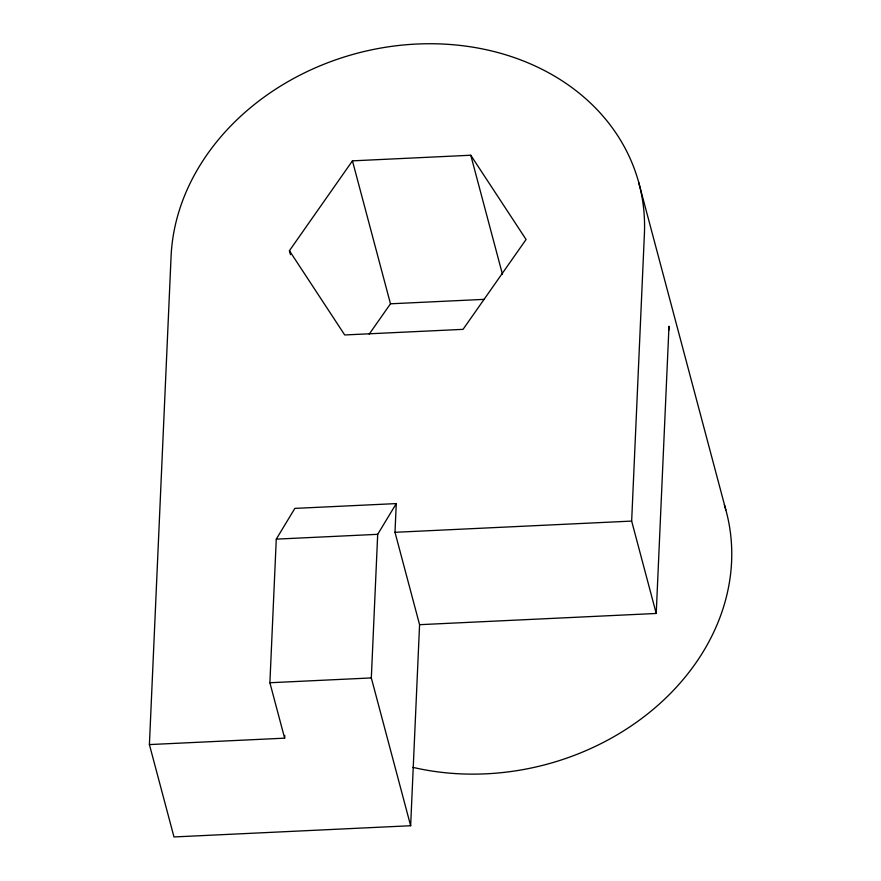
<?xml version="1.0" encoding="UTF-8"?>
<svg xmlns="http://www.w3.org/2000/svg" width="881" height="881" viewBox="0 0 881 881"><rect width="100%" height="100%" fill="white"/><g stroke="black" fill="none" stroke-linecap="round" stroke-linejoin="round"><path stroke-width="1.32" d="M149.407 744.577L171.09 256.316A239.313 198.401 -14.9 0 1 416.669 44.05A239.313 198.401 -14.9 0 1 644.407 233.883L631.655 521.089L656.224 613.462L419.576 624.684L394.996 532.311L396.274 503.591L294.849 508.392L276.271 539.139L269.894 682.742L284.64 738.168L149.407 744.577L173.986 836.95L410.645 825.728L419.576 624.684M284.64 738.168L284.761 735.426M410.645 825.728L371.319 677.93L377.696 534.327L396.274 503.591M656.224 613.462L668.987 326.256A239.313 198.401 -14.9 0 1 668.756 330.265M289.42 250.711L352.444 160.849L470.773 155.232L526.078 239.489L463.043 329.351L344.713 334.956L289.42 250.711L290.477 254.675M369.216 334.13L390.481 303.802L352.444 160.849M390.481 303.802L484.33 299.353M394.996 532.311L631.655 521.089M276.271 539.139L377.696 534.327M269.894 682.742L371.319 677.93M638.648 182.224L725.834 509.901M470.773 155.232L502.478 274.365M724.314 504.692A239.313 198.401 -14.9 0 1 653.592 709.029A239.313 198.401 -14.9 0 1 412.837 767.34"/></g></svg>
